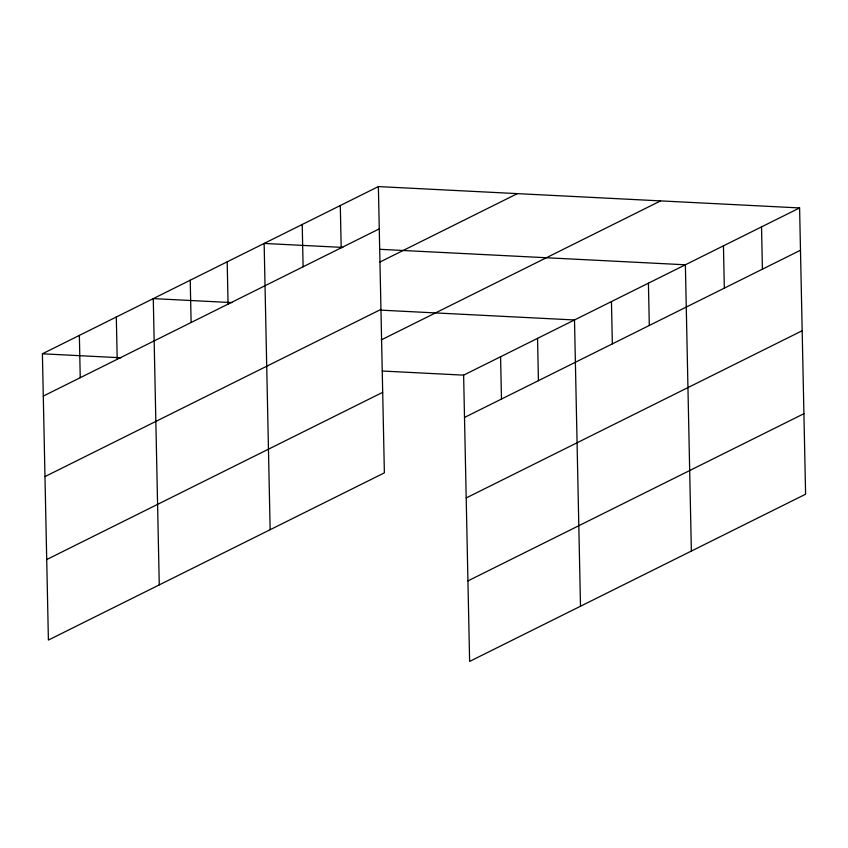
<?xml version="1.0" encoding="UTF-8"?>
<svg xmlns="http://www.w3.org/2000/svg" width="848" height="848" viewBox="0 0 848 848"><rect width="100%" height="100%" fill="white"/><g stroke="black" fill="none" stroke-linecap="round" stroke-linejoin="round"><path stroke-width="1.27" d="M378.378 186.581L384.377 472.855L48.4 640.06L42.4 353.796L378.378 186.581L799.6 207.94L805.6 494.204L469.622 661.419L463.623 375.145L799.6 207.94M43.29 396.08L379.257 228.875M380.052 261.979L517.386 193.63M44.976 476.597L380.943 309.393M381.218 339.931L660.603 200.891M46.714 559.553L382.681 392.338M464.513 417.439L800.491 250.234M466.199 497.946L802.176 330.741M467.937 580.901L803.915 413.697M342.825 247.425L264.141 243.44L270.141 529.703M379.544 249.291L685.375 264.788L691.364 551.062M231.949 302.598L153.276 298.613L159.265 584.887M380.816 310.145L574.499 319.972L580.498 606.235M42.4 353.796L121.084 357.782M382.321 371.021L463.623 375.145M761.525 226.893L762.416 269.176M723.45 245.835L724.33 288.129M648.413 283.179L649.303 325.473M611.461 301.581L612.341 343.864M537.547 338.363L538.427 380.657M500.585 356.754L501.475 399.048M340.302 205.534L341.182 247.828M302.217 224.487L303.107 266.77M227.19 261.831L228.07 304.114M190.228 280.222L191.118 322.516M116.314 317.004L117.204 359.298M79.362 335.395L80.242 377.689"/></g></svg>
